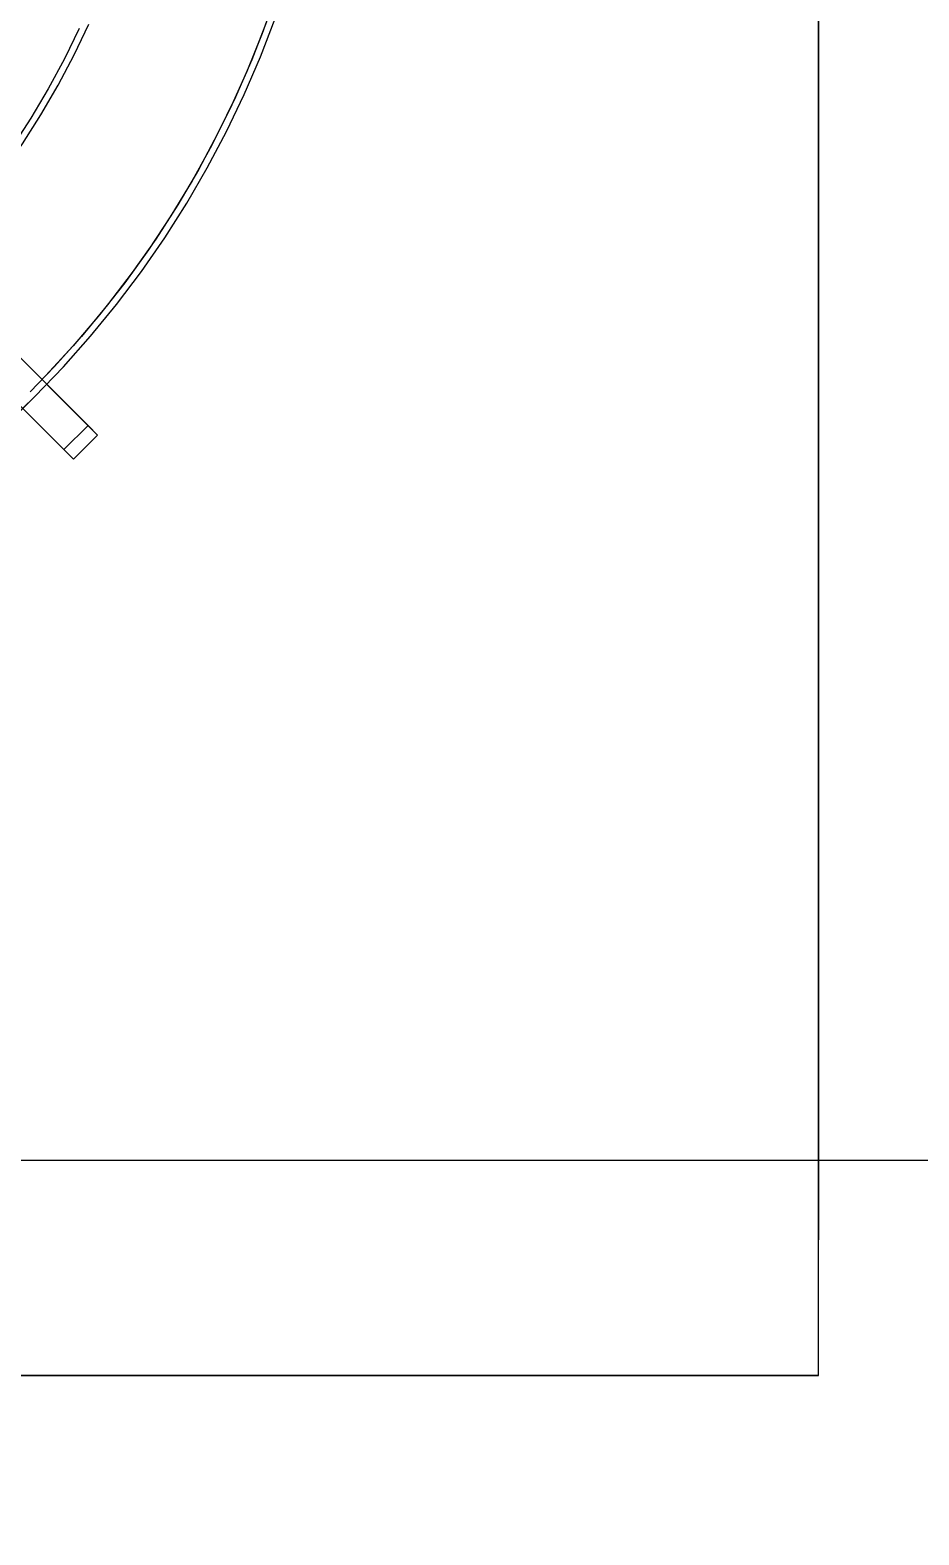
# Model space of a CAD drawing. Header units: millimetres. Extents: x -22227 to 20164, y 15335 to 61747.
# Drawn here: x -5407 to -5146.5, y 58900.2 to 59341.6 of the extents above; entities that cross this region are included whole.
import ezdxf

# ---------------------------------------------------------------- set-up
doc = ezdxf.new("R2010")
doc.units = ezdxf.units.MM
for name, color, linetype, lineweight in [('A-ANNO-DIMS', 7, 'Continuous', 9), ('A-ANNO-DIMS-170', 7, 'Continuous', 9), ('M-EQPM', 7, 'Continuous', 5)]:
    doc.layers.add(name, color=color, linetype=linetype, lineweight=lineweight)
doc.styles.add('Arial_2', font='arial.ttf', dxfattribs={"width": 0.8, "height": 340})
doc.dimstyles.new('AK_DIM_2_0_Arial', dxfattribs={"dimscale": 304.8, "dimtxt": 346.888196, "dimasz": 0.278871, "dimexe": 0.557743, "dimexo": 0.557743, "dimgap": 0.055774, "dimtad": 1, "dimdec": 0, "dimzin": 0, "dimdsep": 46, "dimtxsty": 'Arial_2', "dimblk1": 'OBLIQUE', "dimblk2": 'OBLIQUE', "dimsah": 1, "dimcen": 0.09, "dimadec": 0, "dimazin": 0, "dimtfac": 1, "dimtdec": 4, "dimtix": 1, "dimtmove": 0, "dimatfit": 3, "dimfxl": 1, "dimtvp": 1, "dimtolj": 1, "dimtzin": 0, "dimarcsym": 2})

# ---------------------------------------------------------------- blocks, each defined once
blk = doc.blocks.new('DanNong_VRV - OD-A-1-1235631-MẶT BẰNG BỐ TRÍ THIẾT BỊ')
at = {"layer": 'M-EQPM'}
for p, q in [((655, -311.78), (655, 688.22)), ((655, -271.95), (655, 650.03)), ((655, 650.03), (655, -271.95)), ((655, 650.03), (655, -271.95)), ((655, 650.03), (655, -271.95)), ((655, 650.03), (655, -271.95)), ((655, 650.03), (655, -271.95)), ((655, 650.03), (655, -271.95)), ((655, 650.03), (655, -271.95)), ((655, 650.03), (655, -271.95)), ((655, 650.03), (655, -271.95)), ((655, 650.03), (655, -271.95)), ((440.9, -33.1), (251.39, 156.4)), ((251.39, 156.4), (443.72, -35.93)), ((436.65, -43), (244.32, 149.33)), ((244.32, 149.33), (433.82, -40.17)), ((440.9, -33.1), (433.82, -40.17)), ((440.9, -33.1), (433.82, -40.17)), ((443.72, -35.93), (440.9, -33.1)), ((436.65, -43), (443.72, -35.93)), ((443.72, -35.93), (436.65, -43)), ((433.82, -40.17), (436.65, -43)), ((655, -210.68), (655, -206.75)), ((655, -210.68), (655, -217.15)), ((655, -217.15), (655, -234.97)), ((655, -237.65), (655, -234.89)), ((655, -237.65), (655, -244)), ((655, -240.08), (655, -244)), ((655, -260.08), (655, -251.08)), ((655, -260.08), (655, -251.08)), ((655, -295.26), (655, -286.26)), ((655, -295.26), (655, -286.26)), ((-885, -311.78), (655, -311.78)), ((655, -311.78), (-885, -311.78)), ((-841.21, -311.78), (585, -311.78)), ((-508.64, -311.78), (485.5, -311.78)), ((-223.09, -311.78), (616.87, -311.78)), ((-223.09, -311.78), (616.87, -311.78)), ((-223.09, -311.78), (616.87, -311.78)), ((-223.09, -311.78), (616.87, -311.78)), ((-223.09, -311.78), (616.87, -311.78)), ((-223.09, -311.78), (616.87, -311.78)), ((-223.09, -311.78), (616.87, -311.78)), ((-223.09, -311.78), (616.87, -311.78)), ((-223.09, -311.78), (616.87, -311.78)), ((6.91, -311.78), (616.87, -311.78)), ((6.91, -311.78), (616.87, -311.78)), ((253.22, -311.78), (456.78, -311.78)), ((440, -311.78), (270, -311.78)), ((440, -311.78), (456.78, -311.78)), ((619.88, -311.78), (651.34, -311.78)), ((619.88, -311.78), (651.34, -311.78)), ((631.18, -311.78), (638.18, -311.78)), ((631.18, -311.78), (638.18, -311.78)), ((631.18, -311.78), (638.18, -311.78)), ((631.18, -311.78), (638.18, -311.78)), ((631.18, -311.78), (638.18, -311.78)), ((631.18, -311.78), (638.18, -311.78))]:
    blk.add_line(p, q, dxfattribs=at)
at = {"layer": 'M-EQPM', "flags": 128}
for points in [[(425.34, -24.62), (433.68, -15.94), (441.67, -6.93), (449.29, 2.39), (456.53, 12.01), (463.38, 21.91), (469.83, 32.08), (475.87, 42.49), (481.49, 53.14), (486.67, 64), (491.42, 75.07), (495.72, 86.31)], [(425.34, -24.62), (433.68, -15.94), (441.67, -6.93), (449.29, 2.39), (456.53, 12.01), (463.38, 21.91), (469.83, 32.08), (475.87, 42.49), (481.49, 53.14), (486.67, 64), (491.42, 75.07), (495.72, 86.31)], [(495.96, 93.09), (491.93, 81.83), (487.45, 70.74), (482.53, 59.84), (477.18, 49.14), (471.41, 38.67), (465.22, 28.43), (458.63, 18.46), (451.65, 8.75), (444.28, -0.67), (436.54, -9.79), (428.44, -18.59), (423.92, -23.2)], [(495.96, 93.09), (491.93, 81.83), (487.45, 70.74), (482.53, 59.84), (477.18, 49.14), (471.41, 38.67), (465.22, 28.43), (458.63, 18.46), (451.65, 8.75), (444.28, -0.67), (436.54, -9.79), (428.44, -18.59), (423.92, -23.2)], [(420.69, -29.16), (425.34, -24.62)], [(420.69, -29.16), (425.34, -24.62)], [(425.34, -24.62), (433.68, -15.94), (441.67, -6.93), (449.29, 2.39), (456.53, 12.01), (463.38, 21.91), (469.83, 32.08), (475.87, 42.49), (481.49, 53.14), (486.67, 64), (491.42, 75.07), (495.72, 86.31)], [(493.24, 85.32), (488.9, 74.18), (484.12, 63.22), (478.9, 52.46), (473.26, 41.91), (467.2, 31.6), (460.73, 21.54), (453.87, 11.75), (446.62, 2.24), (438.99, -6.98), (431, -15.88), (423.92, -23.2)], [(389.98, 10.74), (396.94, 17.98), (403.6, 25.49), (409.95, 33.26), (415.99, 41.28), (421.71, 49.54), (427.09, 58.01), (432.12, 66.7), (436.8, 75.58), (441.13, 84.64)], [(438.34, 83.36), (433.97, 74.42), (429.24, 65.65), (424.17, 57.08), (418.75, 48.72), (413.01, 40.58), (406.95, 32.68), (400.57, 25.03), (393.89, 17.64), (388.57, 12.15)], [(417.94, -31.77), (425.34, -24.62)]]:
    blk.add_lwpolyline(points, dxfattribs=at)
blk = doc.blocks.new('DanNong_VRV - OD-A-1-V174-MẶT BẰNG BỐ TRÍ THIẾT BỊ')
at = {"layer": 'M-EQPM'}
for p, q in [((655, -311.78), (655, 688.22)), ((655, -311.78), (655, 688.22)), ((655, -271.95), (655, 650.03)), ((655, 650.03), (655, -271.95)), ((655, 650.03), (655, -271.95)), ((655, 650.03), (655, -271.95)), ((655, 650.03), (655, -271.95)), ((655, 650.03), (655, -271.95)), ((655, 650.03), (655, -271.95)), ((655, 650.03), (655, -271.95)), ((655, 650.03), (655, -271.95)), ((655, 650.03), (655, -271.95)), ((655, 650.03), (655, -271.95)), ((655, -271.95), (655, 650.03)), ((655, 650.03), (655, -271.95)), ((655, 650.03), (655, -271.95)), ((655, 650.03), (655, -271.95)), ((655, 650.03), (655, -271.95)), ((655, 650.03), (655, -271.95)), ((655, 650.03), (655, -271.95)), ((655, 650.03), (655, -271.95)), ((655, 650.03), (655, -271.95)), ((655, 650.03), (655, -271.95)), ((655, 650.03), (655, -271.95)), ((440.9, -33.1), (251.39, 156.4)), ((251.39, 156.4), (443.72, -35.93)), ((440.9, -33.1), (251.39, 156.4)), ((251.39, 156.4), (443.72, -35.93)), ((436.65, -43), (244.32, 149.33)), ((244.32, 149.33), (433.82, -40.17)), ((436.65, -43), (244.32, 149.33)), ((244.32, 149.33), (433.82, -40.17)), ((440.9, -33.1), (433.82, -40.17)), ((440.9, -33.1), (433.82, -40.17)), ((440.9, -33.1), (433.82, -40.17)), ((440.9, -33.1), (433.82, -40.17)), ((443.72, -35.93), (440.9, -33.1)), ((443.72, -35.93), (440.9, -33.1)), ((436.65, -43), (443.72, -35.93)), ((443.72, -35.93), (436.65, -43)), ((436.65, -43), (443.72, -35.93)), ((443.72, -35.93), (436.65, -43)), ((433.82, -40.17), (436.65, -43)), ((433.82, -40.17), (436.65, -43)), ((655, -210.68), (655, -206.75)), ((655, -210.68), (655, -206.75)), ((655, -210.68), (655, -217.15)), ((655, -210.68), (655, -217.15)), ((655, -217.15), (655, -234.97)), ((655, -217.15), (655, -234.97)), ((655, -237.65), (655, -234.89)), ((655, -237.65), (655, -234.89)), ((655, -237.65), (655, -244)), ((655, -237.65), (655, -244)), ((655, -240.08), (655, -244)), ((655, -240.08), (655, -244)), ((655, -260.08), (655, -251.08)), ((655, -260.08), (655, -251.08)), ((655, -260.08), (655, -251.08)), ((655, -260.08), (655, -251.08)), ((655, -295.26), (655, -286.26)), ((655, -295.26), (655, -286.26)), ((655, -295.26), (655, -286.26)), ((655, -295.26), (655, -286.26)), ((-885, -311.78), (655, -311.78)), ((655, -311.78), (-885, -311.78)), ((-885, -311.78), (655, -311.78)), ((655, -311.78), (-885, -311.78)), ((-841.21, -311.78), (585, -311.78)), ((-841.21, -311.78), (585, -311.78)), ((-508.64, -311.78), (485.5, -311.78)), ((-508.64, -311.78), (485.5, -311.78)), ((-223.09, -311.78), (616.87, -311.78)), ((-223.09, -311.78), (616.87, -311.78)), ((-223.09, -311.78), (616.87, -311.78)), ((-223.09, -311.78), (616.87, -311.78)), ((-223.09, -311.78), (616.87, -311.78)), ((-223.09, -311.78), (616.87, -311.78)), ((-223.09, -311.78), (616.87, -311.78)), ((-223.09, -311.78), (616.87, -311.78)), ((-223.09, -311.78), (616.87, -311.78)), ((-223.09, -311.78), (616.87, -311.78)), ((-223.09, -311.78), (616.87, -311.78)), ((-223.09, -311.78), (616.87, -311.78)), ((-223.09, -311.78), (616.87, -311.78)), ((-223.09, -311.78), (616.87, -311.78)), ((-223.09, -311.78), (616.87, -311.78)), ((-223.09, -311.78), (616.87, -311.78)), ((-223.09, -311.78), (616.87, -311.78)), ((-223.09, -311.78), (616.87, -311.78)), ((6.91, -311.78), (616.87, -311.78)), ((6.91, -311.78), (616.87, -311.78)), ((6.91, -311.78), (616.87, -311.78)), ((6.91, -311.78), (616.87, -311.78)), ((253.22, -311.78), (456.78, -311.78)), ((253.22, -311.78), (456.78, -311.78)), ((440, -311.78), (270, -311.78)), ((440, -311.78), (270, -311.78)), ((440, -311.78), (456.78, -311.78)), ((440, -311.78), (456.78, -311.78)), ((619.88, -311.78), (651.34, -311.78)), ((619.88, -311.78), (651.34, -311.78)), ((619.88, -311.78), (651.34, -311.78)), ((619.88, -311.78), (651.34, -311.78)), ((631.18, -311.78), (638.18, -311.78)), ((631.18, -311.78), (638.18, -311.78)), ((631.18, -311.78), (638.18, -311.78)), ((631.18, -311.78), (638.18, -311.78)), ((631.18, -311.78), (638.18, -311.78)), ((631.18, -311.78), (638.18, -311.78)), ((631.18, -311.78), (638.18, -311.78)), ((631.18, -311.78), (638.18, -311.78)), ((631.18, -311.78), (638.18, -311.78)), ((631.18, -311.78), (638.18, -311.78)), ((631.18, -311.78), (638.18, -311.78)), ((631.18, -311.78), (638.18, -311.78))]:
    blk.add_line(p, q, dxfattribs=at)
at = {"layer": 'M-EQPM', "flags": 128}
for points in [[(425.34, -24.62), (433.68, -15.94), (441.67, -6.93), (449.29, 2.39), (456.53, 12.01), (463.38, 21.91), (469.83, 32.08), (475.87, 42.49), (481.49, 53.14), (486.67, 64), (491.42, 75.07), (495.72, 86.31)], [(425.34, -24.62), (433.68, -15.94), (441.67, -6.93), (449.29, 2.39), (456.53, 12.01), (463.38, 21.91), (469.83, 32.08), (475.87, 42.49), (481.49, 53.14), (486.67, 64), (491.42, 75.07), (495.72, 86.31)], [(425.34, -24.62), (433.68, -15.94), (441.67, -6.93), (449.29, 2.39), (456.53, 12.01), (463.38, 21.91), (469.83, 32.08), (475.87, 42.49), (481.49, 53.14), (486.67, 64), (491.42, 75.07), (495.72, 86.31)], [(425.34, -24.62), (433.68, -15.94), (441.67, -6.93), (449.29, 2.39), (456.53, 12.01), (463.38, 21.91), (469.83, 32.08), (475.87, 42.49), (481.49, 53.14), (486.67, 64), (491.42, 75.07), (495.72, 86.31)], [(495.96, 93.09), (491.93, 81.83), (487.45, 70.74), (482.53, 59.84), (477.18, 49.14), (471.41, 38.67), (465.22, 28.43), (458.63, 18.46), (451.65, 8.75), (444.28, -0.67), (436.54, -9.79), (428.44, -18.59), (423.92, -23.2)], [(495.96, 93.09), (491.93, 81.83), (487.45, 70.74), (482.53, 59.84), (477.18, 49.14), (471.41, 38.67), (465.22, 28.43), (458.63, 18.46), (451.65, 8.75), (444.28, -0.67), (436.54, -9.79), (428.44, -18.59), (423.92, -23.2)], [(495.96, 93.09), (491.93, 81.83), (487.45, 70.74), (482.53, 59.84), (477.18, 49.14), (471.41, 38.67), (465.22, 28.43), (458.63, 18.46), (451.65, 8.75), (444.28, -0.67), (436.54, -9.79), (428.44, -18.59), (423.92, -23.2)], [(495.96, 93.09), (491.93, 81.83), (487.45, 70.74), (482.53, 59.84), (477.18, 49.14), (471.41, 38.67), (465.22, 28.43), (458.63, 18.46), (451.65, 8.75), (444.28, -0.67), (436.54, -9.79), (428.44, -18.59), (423.92, -23.2)], [(420.69, -29.16), (425.34, -24.62)], [(420.69, -29.16), (425.34, -24.62)], [(420.69, -29.16), (425.34, -24.62)], [(420.69, -29.16), (425.34, -24.62)], [(425.34, -24.62), (433.68, -15.94), (441.67, -6.93), (449.29, 2.39), (456.53, 12.01), (463.38, 21.91), (469.83, 32.08), (475.87, 42.49), (481.49, 53.14), (486.67, 64), (491.42, 75.07), (495.72, 86.31)], [(425.34, -24.62), (433.68, -15.94), (441.67, -6.93), (449.29, 2.39), (456.53, 12.01), (463.38, 21.91), (469.83, 32.08), (475.87, 42.49), (481.49, 53.14), (486.67, 64), (491.42, 75.07), (495.72, 86.31)], [(493.24, 85.32), (488.9, 74.18), (484.12, 63.22), (478.9, 52.46), (473.26, 41.91), (467.2, 31.6), (460.73, 21.54), (453.87, 11.75), (446.62, 2.24), (438.99, -6.98), (431, -15.88), (423.92, -23.2)], [(493.24, 85.32), (488.9, 74.18), (484.12, 63.22), (478.9, 52.46), (473.26, 41.91), (467.2, 31.6), (460.73, 21.54), (453.87, 11.75), (446.62, 2.24), (438.99, -6.98), (431, -15.88), (423.92, -23.2)], [(389.98, 10.74), (396.94, 17.98), (403.6, 25.49), (409.95, 33.26), (415.99, 41.28), (421.71, 49.54), (427.09, 58.01), (432.12, 66.7), (436.8, 75.58), (441.13, 84.64)], [(389.98, 10.74), (396.94, 17.98), (403.6, 25.49), (409.95, 33.26), (415.99, 41.28), (421.71, 49.54), (427.09, 58.01), (432.12, 66.7), (436.8, 75.58), (441.13, 84.64)], [(438.34, 83.36), (433.97, 74.42), (429.24, 65.65), (424.17, 57.08), (418.75, 48.72), (413.01, 40.58), (406.95, 32.68), (400.57, 25.03), (393.89, 17.64), (388.57, 12.15)], [(438.34, 83.36), (433.97, 74.42), (429.24, 65.65), (424.17, 57.08), (418.75, 48.72), (413.01, 40.58), (406.95, 32.68), (400.57, 25.03), (393.89, 17.64), (388.57, 12.15)], [(417.94, -31.77), (425.34, -24.62)], [(417.94, -31.77), (425.34, -24.62)]]:
    blk.add_lwpolyline(points, dxfattribs=at)
blk = doc.blocks.new('DanNong_VRV - OD-A-1-V179-MẶT BẰNG BỐ TRÍ THIẾT BỊ')
at = {"layer": 'M-EQPM'}
for p, q in [((655, -311.78), (655, 688.22)), ((655, -311.78), (655, 688.22)), ((655, -271.95), (655, 650.03)), ((655, 650.03), (655, -271.95)), ((655, 650.03), (655, -271.95)), ((655, 650.03), (655, -271.95)), ((655, 650.03), (655, -271.95)), ((655, 650.03), (655, -271.95)), ((655, 650.03), (655, -271.95)), ((655, 650.03), (655, -271.95)), ((655, 650.03), (655, -271.95)), ((655, 650.03), (655, -271.95)), ((655, 650.03), (655, -271.95)), ((655, -271.95), (655, 650.03)), ((655, 650.03), (655, -271.95)), ((655, 650.03), (655, -271.95)), ((655, 650.03), (655, -271.95)), ((655, 650.03), (655, -271.95)), ((655, 650.03), (655, -271.95)), ((655, 650.03), (655, -271.95)), ((655, 650.03), (655, -271.95)), ((655, 650.03), (655, -271.95)), ((655, 650.03), (655, -271.95)), ((655, 650.03), (655, -271.95)), ((440.9, -33.1), (251.39, 156.4)), ((251.39, 156.4), (443.72, -35.93)), ((440.9, -33.1), (251.39, 156.4)), ((251.39, 156.4), (443.72, -35.93)), ((436.65, -43), (244.32, 149.33)), ((244.32, 149.33), (433.82, -40.17)), ((436.65, -43), (244.32, 149.33)), ((244.32, 149.33), (433.82, -40.17)), ((440.9, -33.1), (433.82, -40.17)), ((440.9, -33.1), (433.82, -40.17)), ((440.9, -33.1), (433.82, -40.17)), ((440.9, -33.1), (433.82, -40.17)), ((443.72, -35.93), (440.9, -33.1)), ((443.72, -35.93), (440.9, -33.1)), ((436.65, -43), (443.72, -35.93)), ((443.72, -35.93), (436.65, -43)), ((436.65, -43), (443.72, -35.93)), ((443.72, -35.93), (436.65, -43)), ((433.82, -40.17), (436.65, -43)), ((433.82, -40.17), (436.65, -43)), ((655, -210.68), (655, -206.75)), ((655, -210.68), (655, -206.75)), ((655, -210.68), (655, -217.15)), ((655, -210.68), (655, -217.15)), ((655, -217.15), (655, -234.97)), ((655, -217.15), (655, -234.97)), ((655, -237.65), (655, -234.89)), ((655, -237.65), (655, -234.89)), ((655, -237.65), (655, -244)), ((655, -237.65), (655, -244)), ((655, -240.08), (655, -244)), ((655, -240.08), (655, -244)), ((655, -260.08), (655, -251.08)), ((655, -260.08), (655, -251.08)), ((655, -260.08), (655, -251.08)), ((655, -260.08), (655, -251.08)), ((655, -295.26), (655, -286.26)), ((655, -295.26), (655, -286.26)), ((655, -295.26), (655, -286.26)), ((655, -295.26), (655, -286.26)), ((-885, -311.78), (655, -311.78)), ((655, -311.78), (-885, -311.78)), ((-885, -311.78), (655, -311.78)), ((655, -311.78), (-885, -311.78)), ((-841.21, -311.78), (585, -311.78)), ((-841.21, -311.78), (585, -311.78)), ((-508.64, -311.78), (485.5, -311.78)), ((-508.64, -311.78), (485.5, -311.78)), ((-223.09, -311.78), (616.87, -311.78)), ((-223.09, -311.78), (616.87, -311.78)), ((-223.09, -311.78), (616.87, -311.78)), ((-223.09, -311.78), (616.87, -311.78)), ((-223.09, -311.78), (616.87, -311.78)), ((-223.09, -311.78), (616.87, -311.78)), ((-223.09, -311.78), (616.87, -311.78)), ((-223.09, -311.78), (616.87, -311.78)), ((-223.09, -311.78), (616.87, -311.78)), ((-223.09, -311.78), (616.87, -311.78)), ((-223.09, -311.78), (616.87, -311.78)), ((-223.09, -311.78), (616.87, -311.78)), ((-223.09, -311.78), (616.87, -311.78)), ((-223.09, -311.78), (616.87, -311.78)), ((-223.09, -311.78), (616.87, -311.78)), ((-223.09, -311.78), (616.87, -311.78)), ((-223.09, -311.78), (616.87, -311.78)), ((-223.09, -311.78), (616.87, -311.78)), ((6.91, -311.78), (616.87, -311.78)), ((6.91, -311.78), (616.87, -311.78)), ((6.91, -311.78), (616.87, -311.78)), ((6.91, -311.78), (616.87, -311.78)), ((253.22, -311.78), (456.78, -311.78)), ((253.22, -311.78), (456.78, -311.78)), ((440, -311.78), (270, -311.78)), ((440, -311.78), (270, -311.78)), ((440, -311.78), (456.78, -311.78)), ((440, -311.78), (456.78, -311.78)), ((619.88, -311.78), (651.34, -311.78)), ((619.88, -311.78), (651.34, -311.78)), ((619.88, -311.78), (651.34, -311.78)), ((619.88, -311.78), (651.34, -311.78)), ((631.18, -311.78), (638.18, -311.78)), ((631.18, -311.78), (638.18, -311.78)), ((631.18, -311.78), (638.18, -311.78)), ((631.18, -311.78), (638.18, -311.78)), ((631.18, -311.78), (638.18, -311.78)), ((631.18, -311.78), (638.18, -311.78)), ((631.18, -311.78), (638.18, -311.78)), ((631.18, -311.78), (638.18, -311.78)), ((631.18, -311.78), (638.18, -311.78)), ((631.18, -311.78), (638.18, -311.78)), ((631.18, -311.78), (638.18, -311.78)), ((631.18, -311.78), (638.18, -311.78))]:
    blk.add_line(p, q, dxfattribs=at)
at = {"layer": 'M-EQPM', "flags": 128}
for points in [[(425.34, -24.62), (433.68, -15.94), (441.67, -6.93), (449.29, 2.39), (456.53, 12.01), (463.38, 21.91), (469.83, 32.08), (475.87, 42.49), (481.49, 53.14), (486.67, 64), (491.42, 75.07), (495.72, 86.31)], [(425.34, -24.62), (433.68, -15.94), (441.67, -6.93), (449.29, 2.39), (456.53, 12.01), (463.38, 21.91), (469.83, 32.08), (475.87, 42.49), (481.49, 53.14), (486.67, 64), (491.42, 75.07), (495.72, 86.31)], [(425.34, -24.62), (433.68, -15.94), (441.67, -6.93), (449.29, 2.39), (456.53, 12.01), (463.38, 21.91), (469.83, 32.08), (475.87, 42.49), (481.49, 53.14), (486.67, 64), (491.42, 75.07), (495.72, 86.31)], [(425.34, -24.62), (433.68, -15.94), (441.67, -6.93), (449.29, 2.39), (456.53, 12.01), (463.38, 21.91), (469.83, 32.08), (475.87, 42.49), (481.49, 53.14), (486.67, 64), (491.42, 75.07), (495.72, 86.31)], [(495.96, 93.09), (491.93, 81.83), (487.45, 70.74), (482.53, 59.84), (477.18, 49.14), (471.41, 38.67), (465.22, 28.43), (458.63, 18.46), (451.65, 8.75), (444.28, -0.67), (436.54, -9.79), (428.44, -18.59), (423.92, -23.2)], [(495.96, 93.09), (491.93, 81.83), (487.45, 70.74), (482.53, 59.84), (477.18, 49.14), (471.41, 38.67), (465.22, 28.43), (458.63, 18.46), (451.65, 8.75), (444.28, -0.67), (436.54, -9.79), (428.44, -18.59), (423.92, -23.2)], [(495.96, 93.09), (491.93, 81.83), (487.45, 70.74), (482.53, 59.84), (477.18, 49.14), (471.41, 38.67), (465.22, 28.43), (458.63, 18.46), (451.65, 8.75), (444.28, -0.67), (436.54, -9.79), (428.44, -18.59), (423.92, -23.2)], [(495.96, 93.09), (491.93, 81.83), (487.45, 70.74), (482.53, 59.84), (477.18, 49.14), (471.41, 38.67), (465.22, 28.43), (458.63, 18.46), (451.65, 8.75), (444.28, -0.67), (436.54, -9.79), (428.44, -18.59), (423.92, -23.2)], [(420.69, -29.16), (425.34, -24.62)], [(420.69, -29.16), (425.34, -24.62)], [(420.69, -29.16), (425.34, -24.62)], [(420.69, -29.16), (425.34, -24.62)], [(425.34, -24.62), (433.68, -15.94), (441.67, -6.93), (449.29, 2.39), (456.53, 12.01), (463.38, 21.91), (469.83, 32.08), (475.87, 42.49), (481.49, 53.14), (486.67, 64), (491.42, 75.07), (495.72, 86.31)], [(425.34, -24.62), (433.68, -15.94), (441.67, -6.93), (449.29, 2.39), (456.53, 12.01), (463.38, 21.91), (469.83, 32.08), (475.87, 42.49), (481.49, 53.14), (486.67, 64), (491.42, 75.07), (495.72, 86.31)], [(493.24, 85.32), (488.9, 74.18), (484.12, 63.22), (478.9, 52.46), (473.26, 41.91), (467.2, 31.6), (460.73, 21.54), (453.87, 11.75), (446.62, 2.24), (438.99, -6.98), (431, -15.88), (423.92, -23.2)], [(493.24, 85.32), (488.9, 74.18), (484.12, 63.22), (478.9, 52.46), (473.26, 41.91), (467.2, 31.6), (460.73, 21.54), (453.87, 11.75), (446.62, 2.24), (438.99, -6.98), (431, -15.88), (423.92, -23.2)], [(389.98, 10.74), (396.94, 17.98), (403.6, 25.49), (409.95, 33.26), (415.99, 41.28), (421.71, 49.54), (427.09, 58.01), (432.12, 66.7), (436.8, 75.58), (441.13, 84.64)], [(389.98, 10.74), (396.94, 17.98), (403.6, 25.49), (409.95, 33.26), (415.99, 41.28), (421.71, 49.54), (427.09, 58.01), (432.12, 66.7), (436.8, 75.58), (441.13, 84.64)], [(438.34, 83.36), (433.97, 74.42), (429.24, 65.65), (424.17, 57.08), (418.75, 48.72), (413.01, 40.58), (406.95, 32.68), (400.57, 25.03), (393.89, 17.64), (388.57, 12.15)], [(438.34, 83.36), (433.97, 74.42), (429.24, 65.65), (424.17, 57.08), (418.75, 48.72), (413.01, 40.58), (406.95, 32.68), (400.57, 25.03), (393.89, 17.64), (388.57, 12.15)], [(417.94, -31.77), (425.34, -24.62)], [(417.94, -31.77), (425.34, -24.62)]]:
    blk.add_lwpolyline(points, dxfattribs=at)
blk = doc.blocks.new('AK-SGS-M3-Hrvt_rvt-1-MẶT BẰNG BỐ TRÍ THIẾT BỊ')
at = {"layer": 'M-EQPM', "lineweight": 9}
for name in ['DanNong_VRV - OD-A-1-1235631-MẶT BẰNG BỐ TRÍ THIẾT BỊ', 'DanNong_VRV - OD-A-1-V174-MẶT BẰNG BỐ TRÍ THIẾT BỊ', 'DanNong_VRV - OD-A-1-V179-MẶT BẰNG BỐ TRÍ THIẾT BỊ']:
    blk.add_blockref(name, (-5830.9, 59258.71), dxfattribs=at)
blk = doc.blocks.new('DIMBLOCK9-MẶT BẰNG BỐ TRÍ THIẾT BỊ')
at = {"layer": 'A-ANNO-DIMS-170'}
for p, q in [((-12198.59, 59010.07), (-12198.59, 59180.07)), ((-4498.59, 59010.07), (-4498.59, 59180.07)), ((-12198.59, 59010.07), (-12156.09, 59052.57)), ((-4498.59, 59010.07), (-4456.09, 59052.57)), ((-12198.59, 59010.07), (-12241.09, 58967.57)), ((-12198.59, 59010.07), (-4498.59, 59010.07)), ((-12198.59, 59010.07), (-12198.59, 58900.17)), ((-4498.59, 59010.07), (-4541.09, 58967.57)), ((-4498.59, 59010.07), (-4498.59, 58900.17))]:
    blk.add_line(p, q, dxfattribs=at)
at = {"layer": 'A-ANNO-DIMS-170', "color": 0, "insert": (-8764.85, 59468.46), "char_height": 340, "width": 999.038, "attachment_point": 1, "line_spacing_factor": 0.941778, "style": 'Arial_2'}
blk.add_mtext('7700', dxfattribs=at)
blk = doc.blocks.new('_Oblique')
at = {"color": 0, "linetype": 'ByBlock', "lineweight": -2}
blk.add_line((-0.5, -0.5), (0.5, 0.5), dxfattribs=at)

msp = doc.modelspace()

# ---------------------------------------------------------------- block references
at = {"lineweight": 5}
msp.add_blockref('AK-SGS-M3-Hrvt_rvt-1-MẶT BẰNG BỐ TRÍ THIẾT BỊ', (0, 0), dxfattribs=at)

# ---------------------------------------------------------------- dimensions: what is measured, and where the dimension line sits
at = {"layer": 'A-ANNO-DIMS'}
dim = msp.add_linear_dim(base=(-4498.59, 59010.07), p1=(-12198.59, 59070.17), p2=(-4498.59, 59070.17), dimstyle='AK_DIM_2_0_Arial', override={"dimpost": '<>', "dimfxl": 7700}, dxfattribs=at)
dim.commit()
dim.dimension.update_dxf_attribs({"geometry": 'DIMBLOCK9-MẶT BẰNG BỐ TRÍ THIẾT BỊ', "text_midpoint": (-8348.59, 59200.66)})

doc.saveas('drawing.dxf')
